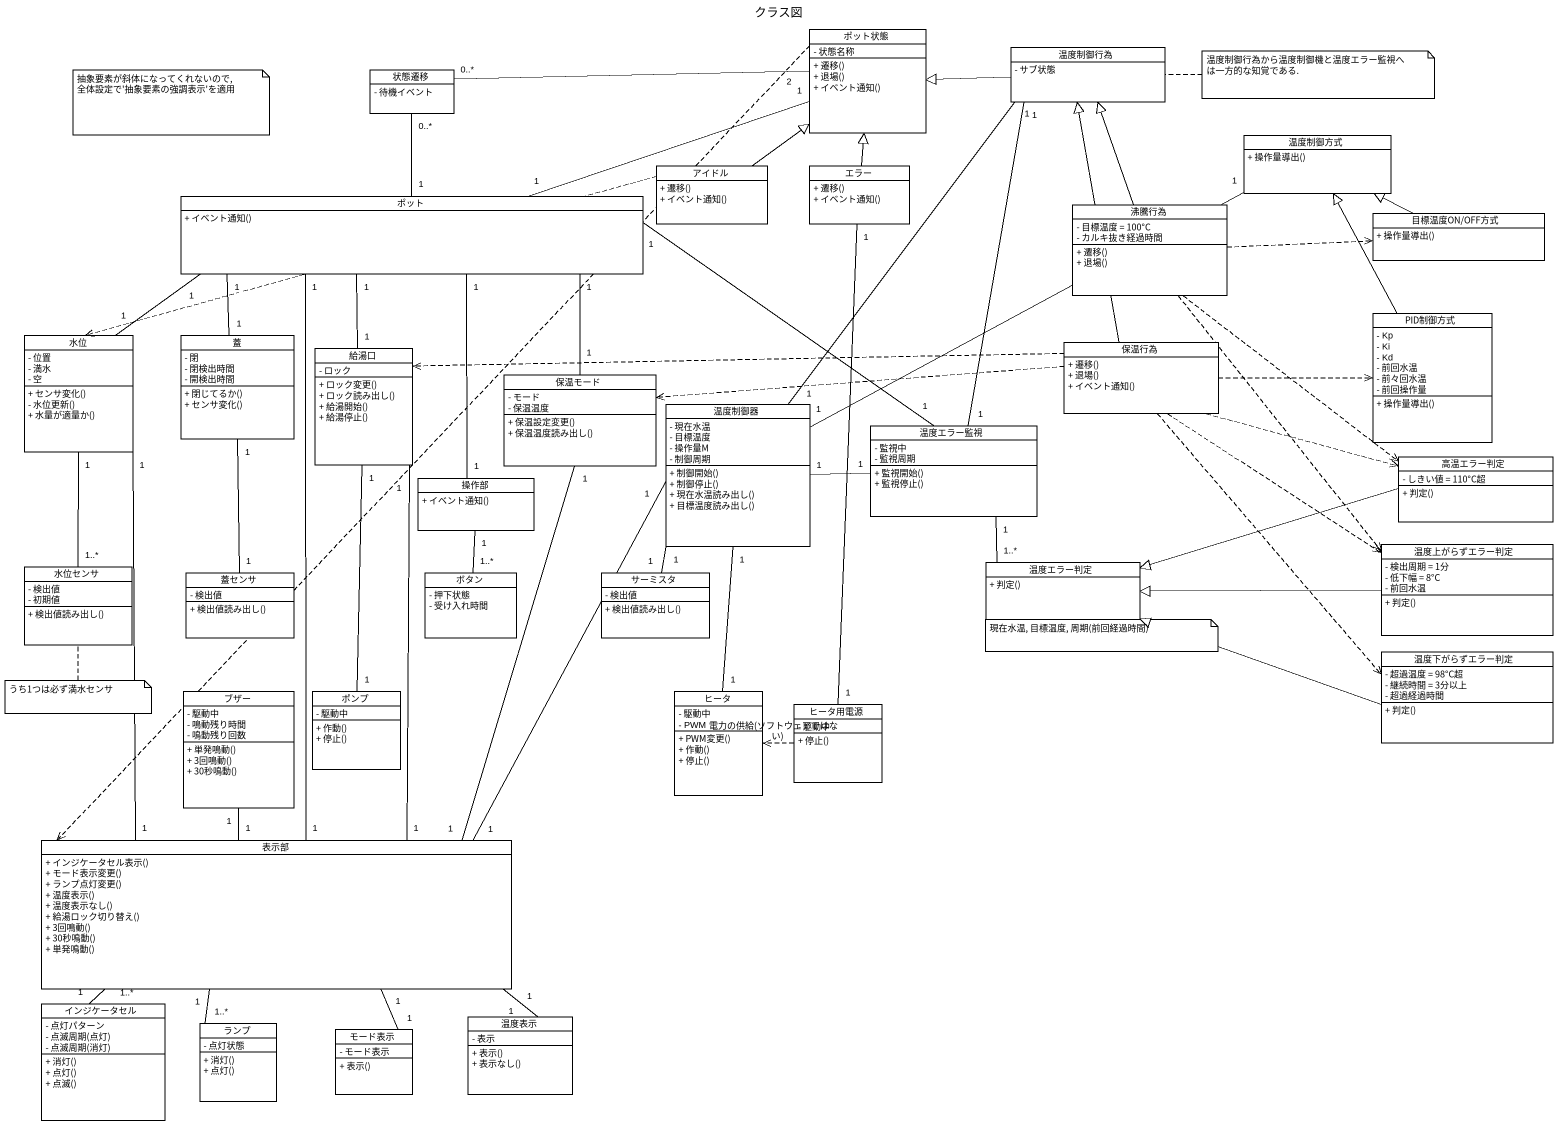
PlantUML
@startuml
title クラス図
hide circle
hide empty members
skinparam classAttributeIconSize 0
abstract class ポット状態 {
  - 状態名称
  {abstract} + 遷移()
  + 退場()
  + イベント通知()
}
abstract class 温度制御行為 {
  - サブ状態
}
class 状態遷移 {
  - 待機イベント
}
class アイドル {
  + 遷移()
  + イベント通知()
}
class エラー {
  + 遷移()
  + イベント通知()
}
abstract class 温度制御方式 {
  {abstract} + 操作量導出()
}
class ポット {
  + イベント通知()
}
class 沸騰行為 {
  - 目標温度 = 100°C
  - カルキ抜き経過時間
  + 遷移()
  + 退場()
}
class "目標温度ON/OFF方式" as 目標温度ON_OFF方式 {
  + 操作量導出()
}
class PID制御方式 {
  - Kp
  - Ki
  - Kd
  - 前回水温
  - 前々回水温
  - 前回操作量
  + 操作量導出()
}
class 水位 {
  - 位置
  - 満水
  - 空
  + センサ変化()
  - 水位更新()
  + 水量が適量か()
}
class 蓋 {
  - 閉
  - 閉検出時間
  - 開検出時間
  + 閉じてるか()
  + センサ変化()
}
class 給湯口 {
  - ロック
  + ロック変更()
  + ロック読み出し()
  + 給湯開始()
  + 給湯停止()
}
class 保温行為 {
  + 遷移()
  + 退場()
  + イベント通知()
}
class 保温モード {
  - モード
  - 保温温度
  + 保温設定変更()
  + 保温温度読み出し()
}
class 温度制御器 {
  - 現在水温
  - 目標温度
  - 操作量M
  - 制御周期
  + 制御開始()
  + 制御停止()
  + 現在水温読み出し()
  + 目標温度読み出し()
}
class 温度エラー監視 {
  - 監視中
  - 監視周期
  + 監視開始()
  + 監視停止()
}
class 操作部 {
  + イベント通知()
}
class 高温エラー判定 {
  - しきい値 = 110°C超
  + 判定()
}
class 温度上がらずエラー判定 {
  - 検出周期 = 1分
  - 低下幅 = 8°C
  - 前回水温
  + 判定()
}
class 水位センサ {
  - 検出値
  - 初期値
  + 検出値読み出し()
}
class 蓋センサ {
  - 検出値
  + 検出値読み出し()
}
class ボタン {
  - 押下状態
  - 受け入れ時間
}
class サーミスタ {
  - 検出値
  + 検出値読み出し()
}
abstract class 温度エラー判定 {
  {abstract} + 判定()
}
class 温度下がらずエラー判定 {
  - 超過温度 = 98°C超
  - 継続時間 = 3分以上
  - 超過経過時間
  + 判定()
}
class ブザー {
  - 駆動中
  - 鳴動残り時間
  - 鳴動残り回数
  + 単発鳴動()
  + 3回鳴動()
  + 30秒鳴動()
}
class ポンプ {
  - 駆動中
  + 作動()
  + 停止()
}
class ヒータ {
  - 駆動中
  - PWM
  + PWM変更()
  + 作動()
  + 停止()
}
class ヒータ用電源 {
  - 駆動中
  + 停止()
}
class 表示部 {
  + インジケータセル表示()
  + モード表示変更()
  + ランプ点灯変更()
  + 温度表示()
  + 温度表示なし()
  + 給湯ロック切り替え()
  + 3回鳴動()
  + 30秒鳴動()
  + 単発鳴動()
}
class インジケータセル {
  - 点灯パターン
  {field} - 点滅周期(点灯)
  {field} - 点滅周期(消灯)
  + 消灯()
  + 点灯()
  + 点滅()
}
class 温度表示 {
  - 表示
  + 表示()
  + 表示なし()
}
class ランプ {
  - 点灯状態
  + 消灯()
  + 点灯()
}
class モード表示 {
  - モード表示
  + 表示()
}
ポット状態 ..> 表示部
温度制御行為 -left-|> ポット状態
状態遷移 "0..*" -right- "2" ポット状態
アイドル -up-|> ポット状態
アイドル .left.> 水位
エラー -up-|> ポット状態
エラー "1" -- "1" ヒータ用電源
ポット "1" -right- "1" ポット状態
ポット "1" -up- "0..*" 状態遷移
ポット "1" -left- "1" 水位
ポット "1" -- "1" 保温モード
ポット "1" -- "1" 表示部
沸騰行為 -up-|> 温度制御行為
沸騰行為 .right.> 目標温度ON_OFF方式
沸騰行為 ..> 高温エラー判定
沸騰行為 ..> 温度上がらずエラー判定
目標温度ON_OFF方式 -left-|> 温度制御方式
PID制御方式 -up-|> 温度制御方式
水位 "1" -- "1" 表示部
蓋 "1" -up- "1" ポット
給湯口 "1" -up- "1" ポット
給湯口 "1" -- "1" 表示部
保温行為 -up-|> 温度制御行為
保温行為 .right.> PID制御方式
保温行為 .left.> 給湯口
保温行為 .left.> 保温モード
保温行為 .right.> 高温エラー判定
保温行為 ..> 温度上がらずエラー判定
保温行為 ..> 温度下がらずエラー判定
保温モード "1" -- "1" 表示部
温度制御器 "1" -up- "1" 温度制御行為
温度制御器 "1" -right- "1" 温度制御方式
温度制御器 "1" -right- "1" 温度エラー監視
温度制御器 "1" -- "1" サーミスタ
温度制御器 "1" -- "1" ヒータ
温度制御器 "1" -- "1" 表示部
温度エラー監視 "1" -up- "1" 温度制御行為
温度エラー監視 "1" -left- "1" ポット
温度エラー監視 "1" -- "1..*" 温度エラー判定
操作部 "1" -up- "1" ポット
操作部 "1" -- "1..*" ボタン
高温エラー判定 -left-|> 温度エラー判定
温度上がらずエラー判定 -left-|> 温度エラー判定
水位センサ "1..*" -up- "1" 水位
蓋センサ "1" -up- "1" 蓋
温度下がらずエラー判定 -left-|> 温度エラー判定
ポンプ "1" -up- "1" 給湯口
ヒータ用電源 .left.> ヒータ : 電力の供給(ソフトウェアではない)
表示部 "1" -up- "1" ブザー
表示部 "1" -- "1..*" インジケータセル
温度表示 "1" -left- "1" 表示部
ランプ "1..*" -up- "1" 表示部
モード表示 "1" -up- "1" 表示部
note right of 温度制御行為 : 温度制御行為から温度制御機と温度エラー監視へは一方的な知覚である.
note as N2
  抽象要素が斜体になってくれないので,
  全体設定で'抽象要素の強調表示'を適用
end note
note bottom of 温度エラー判定 : 現在水温, 目標温度, 周期(前回経過時間)
note bottom of 水位センサ : うち1つは必ず満水センサ
@enduml
